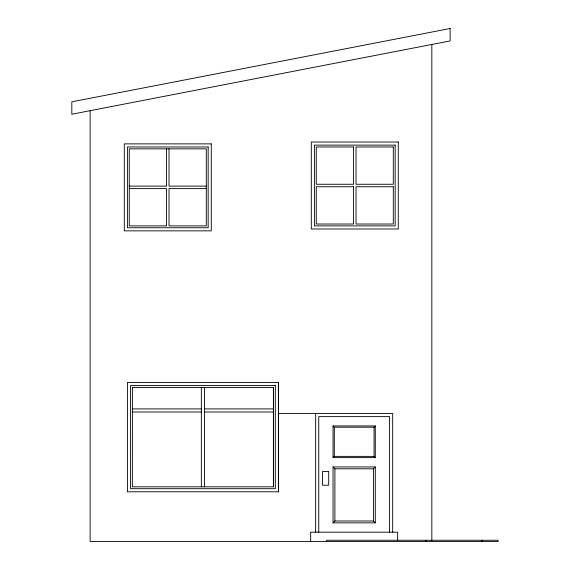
<?xml version="1.0" encoding="UTF-8"?>
<svg xmlns="http://www.w3.org/2000/svg" width="570" height="570" viewBox="0 0 570 570"><rect width="100%" height="100%" fill="white"/><g stroke="black" fill="none" stroke-linecap="round" stroke-linejoin="round"><path stroke-width="0.85" d="M333.044 457.625L334.291 456.385L374.048 456.385L375.295 457.625L375.295 425.94L333.044 425.94L333.044 457.625L375.295 457.625M333.044 425.94L334.291 427.186L374.048 427.186L375.295 425.94M375.295 522.861L373.428 520.994L373.428 468.811L375.295 466.944L333.044 466.944L333.044 522.861L375.295 522.861L375.295 466.944M333.044 522.861L334.911 520.994L334.911 468.811L333.044 466.944M129.262 186.126L166.54 186.126L166.54 148.848M206.304 186.126L169.026 186.126L169.026 148.848M129.262 188.613L166.54 188.613L166.54 225.884L129.262 225.884L129.262 148.848L206.304 148.848L206.304 225.884L169.026 225.884L169.026 188.613L206.304 188.613M127.402 491.796L278.438 491.796L278.438 382.449L127.402 382.449L127.466 491.796M132.368 387.422L273.443 387.422L273.443 486.83L132.368 486.83L132.411 387.422M132.368 408.904L201.345 408.904M204.452 408.904L273.401 408.904L273.401 486.83M132.368 412.01L201.345 412.01M204.452 412.01L273.401 412.01M278.374 413.514L392.687 413.514L392.687 532.18M334.911 468.811L373.428 468.811M334.911 520.994L373.428 520.994M481.999 540.26L481.999 541.5M431.832 44.474L431.832 540.609M426.082 540.26L426.082 541.5M397.661 540.652L397.661 532.18L310.679 532.18L310.679 541.5M389.581 532.18L389.581 416.62L318.758 416.62L318.758 532.18M374.048 427.186L374.048 456.385M334.291 427.186L334.291 456.385M326.553 541.5L326.553 540.26L498.173 540.26L498.173 541.5L90.124 541.5L90.124 110.694M315.652 413.514L315.652 532.18M278.374 382.449L278.374 491.796M273.401 387.422L273.401 408.726M204.452 387.422L204.452 486.83M201.345 387.422L201.345 486.83M450.129 28.5L71.827 101.816L71.827 114.235L450.129 40.926L450.129 28.5M398.28 142.016L311.298 142.016L311.298 228.99L398.28 228.99L398.28 142.016M211.27 143.875L124.296 143.875L124.296 230.857L211.27 230.857L211.27 143.875M395.174 145.122L314.405 145.122L314.405 225.884L395.174 225.884L395.174 145.122M208.164 146.982L127.402 146.982L127.402 227.751L208.164 227.751L208.164 146.982M353.55 146.982L316.272 146.982L316.272 184.26L353.55 184.26L353.55 146.982M393.307 146.982L356.036 146.982L356.036 184.26L393.307 184.26L393.307 146.982M353.55 186.746L316.272 186.746L316.272 224.024L353.55 224.024L353.55 186.746M393.307 186.746L356.036 186.746L356.036 224.024L393.307 224.024L393.307 186.746M275.331 385.555L130.544 385.555L130.544 488.69L275.331 488.69L275.331 385.555M328.698 471.547L322.485 471.547L322.485 485.213L328.698 485.213L328.698 471.547"/></g></svg>
